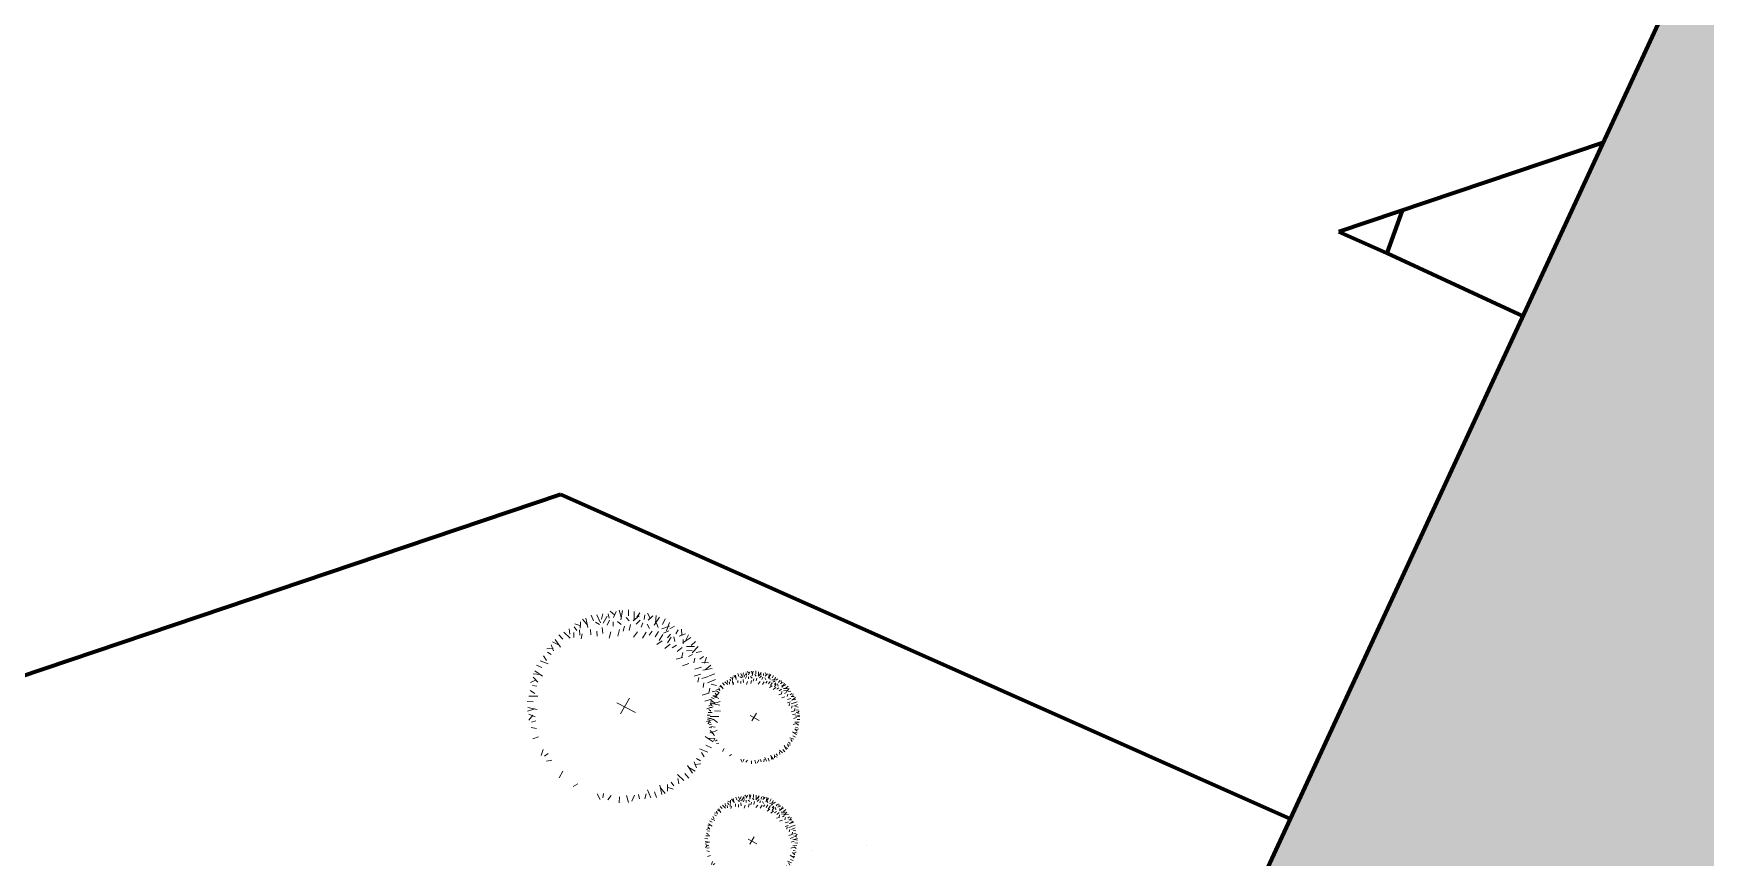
# Model space of a CAD drawing. Header units: millimetres. Extents: x 111 to 1506, y 14 to 566.
# Drawn here: x 224.209 to 228.719, y 168.565 to 170.788 of the extents above; entities that cross this region are included whole.
import ezdxf

# ---------------------------------------------------------------- set-up
doc = ezdxf.new("R2010")
doc.units = ezdxf.units.MM
for name, color, linetype, lineweight in [('ARB-CERCO', 97, 'Continuous', 5), ('ARBOLES', 78, 'Continuous', 5), ('G', 254, 'Continuous', 5)]:
    doc.layers.add(name, color=color, linetype=linetype, lineweight=lineweight)

# ---------------------------------------------------------------- blocks, each defined once
blk = doc.blocks.new('A$C05551F4C')
at = {"color": 0, "linetype": 'ByBlock'}
for p, q in [((-0.1422, 0.2789), (-0.1518, 0.2974)), ((-0.1175, 0.2759), (-0.1328, 0.3015)), ((-0.1148, 0.2892), (-0.113, 0.3077)), ((-0.0892, 0.2954), (-0.0948, 0.3098)), ((-0.0896, 0.3199), (-0.0714, 0.308)), ((-0.0692, 0.3215), (-0.0758, 0.2998)), ((-0.0594, 0.3274), (-0.0488, 0.3042)), ((-0.0497, 0.2957), (-0.0475, 0.328)), ((-0.0255, 0.3123), (-0.0274, 0.3331)), ((-0.0039, 0.3001), (-0.0083, 0.3296)), ((0.0037, 0.3114), (0.0124, 0.3277)), ((0.0297, 0.3073), (0.03, 0.3227)), ((0.0387, 0.3301), (0.051, 0.3121)), ((0.0582, 0.3237), (0.0438, 0.3062)), ((0.0663, 0.2925), (0.0807, 0.3215)), ((0.0694, 0.3255), (0.0704, 0.2999)), ((0.095, 0.2986), (0.1012, 0.3184)), ((0.1103, 0.279), (0.1176, 0.3079)), ((0.1216, 0.2865), (0.136, 0.2983)), ((0.1441, 0.2728), (0.1503, 0.2869)), ((0.1611, 0.2904), (0.1656, 0.269)), ((-0.2158, 0.2234), (-0.2211, 0.2412)), ((-0.1945, 0.239), (-0.2052, 0.2501)), ((-0.2042, 0.2614), (-0.1828, 0.2573)), ((-0.186, 0.2707), (-0.1838, 0.2481)), ((-0.1793, 0.2799), (-0.1605, 0.2625)), ((-0.1581, 0.2543), (-0.1685, 0.285)), ((0.1185, 0.2688), (0.1332, 0.2783)), ((0.1278, 0.2451), (0.1434, 0.2504)), ((0.1363, 0.2555), (0.1509, 0.265)), ((0.1562, 0.2235), (0.1709, 0.233)), ((0.1767, 0.277), (0.1567, 0.2664)), ((0.1722, 0.2451), (0.1966, 0.2664)), ((0.1878, 0.2744), (0.1789, 0.2504)), ((0.2011, 0.2397), (0.2144, 0.2557)), ((0.2015, 0.2158), (0.2012, 0.2313)), ((0.2077, 0.2158), (0.2255, 0.2397)), ((-0.2371, 0.2034), (-0.2531, 0.2168)), ((0.1629, 0.2022), (0.1776, 0.2117)), ((0.1802, 0.1896), (0.1971, 0.2029)), ((0.2119, 0.2072), (0.2393, 0.2068)), ((0.2122, 0.1917), (0.2316, 0.1933)), ((0.2194, 0.1722), (0.2329, 0.1797)), ((0.2211, 0.2184), (0.2388, 0.2238)), ((0.2366, 0.1971), (0.2477, 0.2078)), ((0.2683, 0.1886), (0.2458, 0.1864)), ((0.259, 0.2068), (0.255, 0.1854)), ((0.2775, 0.1819), (0.2601, 0.1631)), ((-0.2839, 0.124), (-0.2956, 0.1383)), ((-0.2877, 0.1635), (-0.2664, 0.1679)), ((-0.2702, 0.1465), (-0.2843, 0.1527)), ((0.1773, 0.1632), (0.1989, 0.1686)), ((0.1982, 0.1408), (0.2209, 0.1482)), ((0.2222, 0.1343), (0.2393, 0.1382)), ((0.2342, 0.1166), (0.2547, 0.1233)), ((0.238, 0.1512), (0.2412, 0.1673)), ((0.252, 0.1607), (0.2827, 0.1711)), ((0.2632, 0.1339), (0.2682, 0.1486)), ((0.27, 0.1223), (0.2956, 0.1124)), ((0.2736, 0.1201), (0.2991, 0.1354)), ((0.2766, 0.1448), (0.295, 0.1544)), ((0.2869, 0.1174), (0.3053, 0.1156)), ((-0.3229, 0.0718), (-0.2973, 0.0728)), ((0.2224, 0.0927), (0.2445, 0.0904)), ((0.2344, 0.0646), (0.2583, 0.0637)), ((0.265, 0.1076), (0.2837, 0.1025)), ((0.265, 0.0868), (0.2804, 0.0892)), ((0.2753, 0.0607), (0.2838, 0.0747)), ((0.2931, 0.0918), (0.3074, 0.0974)), ((0.3191, 0.0718), (0.2974, 0.0784)), ((0.3251, 0.0621), (0.3018, 0.0514)), ((0.3175, 0.0922), (0.3056, 0.074)), ((-0.3088, 0.006), (-0.3251, 0.0148)), ((-0.0275, 0), (0.0346, 0)), ((-0.0009, 0.0293), (0.0013, -0.0426)), ((0.2407, 0.0111), (0.2607, 0.0014)), ((0.2548, 0.0502), (0.2721, 0.048)), ((0.2566, 0.0113), (0.2805, 0.0104)), ((0.26, 0.0294), (0.2815, 0.0287)), ((0.2858, 0.0105), (0.3017, -0.0008)), ((0.2931, 0.0358), (0.3029, 0.0479)), ((0.2934, 0.0523), (0.3257, 0.0501)), ((0.2955, 0.0225), (0.3163, 0.0046)), ((0.2977, 0.0065), (0.3273, 0.0109)), ((0.31, 0.0282), (0.3307, 0.03)), ((0.2423, -0.0195), (0.2645, -0.0285)), ((0.2566, -0.04), (0.2721, -0.0479)), ((0.2633, -0.018), (0.2871, -0.0189)), ((0.2787, -0.0091), (0.294, -0.0121)), ((0.2795, -0.0372), (0.2923, -0.0269)), ((0.3213, -0.0555), (0.3038, -0.0412)), ((0.305, -0.0271), (0.3203, -0.0274)), ((0.309, -0.001), (0.3254, -0.0098)), ((0.3277, -0.0361), (0.3097, -0.0484)), ((-0.3173, -0.0872), (-0.3053, -0.069)), ((-0.2928, -0.0868), (-0.3072, -0.0924)), ((-0.2866, -0.1125), (-0.3051, -0.1106)), ((0.2211, -0.1012), (0.2388, -0.1172)), ((0.2299, -0.0719), (0.2455, -0.0879)), ((0.2455, -0.0852), (0.261, -0.0799)), ((0.2544, -0.0613), (0.2743, -0.0693)), ((0.2588, -0.1039), (0.2721, -0.1119)), ((0.2721, -0.0879), (0.2832, -0.1039)), ((0.2766, -0.1077), (0.3056, -0.1149)), ((0.2854, -0.0799), (0.2987, -0.1039)), ((0.2876, -0.0666), (0.301, -0.0586)), ((0.2901, -0.0637), (0.3191, -0.0781)), ((0.2962, -0.0924), (0.3161, -0.0986)), ((0.3231, -0.0668), (0.2976, -0.0678)), ((-0.2763, -0.1398), (-0.2947, -0.1495)), ((-0.2773, -0.1769), (-0.2599, -0.1581)), ((0.1989, -0.1758), (0.2144, -0.1705)), ((0.21, -0.1545), (0.2277, -0.1705)), ((0.2322, -0.1438), (0.2499, -0.1598)), ((0.2427, -0.1696), (0.264, -0.194)), ((0.2499, -0.1305), (0.2655, -0.1252)), ((0.2747, -0.1741), (0.264, -0.1541)), ((0.288, -0.1585), (0.2667, -0.163)), ((0.2704, -0.1415), (0.2845, -0.1477)), ((0.2842, -0.119), (0.2959, -0.1334)), ((-0.268, -0.1836), (-0.2455, -0.1814)), ((-0.2363, -0.1921), (-0.2474, -0.2028)), ((-0.2208, -0.2135), (-0.2386, -0.2188)), ((-0.2075, -0.2108), (-0.2252, -0.2348)), ((0.1545, -0.2291), (0.1722, -0.2451)), ((0.1678, -0.2104), (0.1855, -0.2264)), ((0.1855, -0.2264), (0.2011, -0.2211)), ((0.1922, -0.1998), (0.2077, -0.1945)), ((0.2134, -0.2051), (0.2374, -0.2229)), ((0.2161, -0.2184), (0.2214, -0.2362)), ((0.2166, -0.1811), (0.2344, -0.1971)), ((0.2374, -0.1985), (0.2534, -0.2118)), ((0.272, -0.1851), (0.248, -0.1763)), ((-0.2008, -0.2348), (-0.2141, -0.2507)), ((-0.172, -0.2401), (-0.1964, -0.2614)), ((-0.1875, -0.2694), (-0.1786, -0.2454)), ((-0.1764, -0.2721), (-0.1564, -0.2614)), ((-0.1609, -0.2854), (-0.1653, -0.2641)), ((-0.1439, -0.2678), (-0.15, -0.2819)), ((-0.1214, -0.2816), (-0.1357, -0.2933)), ((-0.1101, -0.274), (-0.1173, -0.303)), ((0.0968, -0.269), (0.1145, -0.285)), ((0.1151, -0.2843), (0.1132, -0.3027)), ((0.1177, -0.2709), (0.1331, -0.2965)), ((0.1345, -0.2477), (0.1523, -0.2637)), ((0.1424, -0.274), (0.1521, -0.2924)), ((0.1584, -0.2493), (0.1687, -0.2801)), ((0.1795, -0.2749), (0.1608, -0.2575)), ((0.2045, -0.2564), (0.1831, -0.2524)), ((0.1862, -0.2657), (0.184, -0.2431)), ((0.1948, -0.234), (0.2054, -0.2451)), ((-0.0947, -0.2936), (-0.1009, -0.3135)), ((-0.066, -0.2875), (-0.0804, -0.3165)), ((-0.0692, -0.3205), (-0.0702, -0.295)), ((-0.0579, -0.3187), (-0.0435, -0.3012)), ((-0.0385, -0.3251), (-0.0507, -0.3071)), ((-0.0295, -0.3023), (-0.0298, -0.3177)), ((-0.0034, -0.3064), (-0.0122, -0.3228)), ((0.0041, -0.2951), (0.0085, -0.3246)), ((0.0258, -0.3074), (0.0277, -0.3281)), ((0.05, -0.2907), (0.0478, -0.3231)), ((0.0597, -0.3224), (0.049, -0.2992)), ((0.0694, -0.3165), (0.076, -0.2948)), ((0.0898, -0.3149), (0.0716, -0.303)), ((0.0894, -0.2905), (0.095, -0.3048))]:
    blk.add_line(p, q, dxfattribs=at)
blk = doc.blocks.new('E1E')
at = {"layer": 'ARBOLES', "ltscale": 0.2}
for p, q in [((95.7812, 56.9208), (95.7812, 56.9208)), ((95.6238, 56.8379), (95.6238, 56.8379))]:
    blk.add_line(p, q, dxfattribs=at)

msp = doc.modelspace()

# ---------------------------------------------------------------- hatches: boundary and pattern name
at = {"layer": 'G', "lineweight": 100, "ltscale": 1000}
h = msp.add_hatch(dxfattribs=at)
h.set_pattern_fill('AR-HBONE', color=256, scale=0.046, angle=-22.08523, style=0)
h.set_pattern_definition([(22.914772, (797.12783, 1599.99595), (0.097837146, 0.241122153), [0.552, -0.184]), (112.914772, (797.29731, 1600.0676), (0.097837146, 0.241122153), [0.552, -0.184])])
h.paths.add_polyline_path([(239.20693, 193.75981), (241.03168, 192.94077), (223.75942, 155.60806), (221.79096, 156.11646)])

# ---------------------------------------------------------------- linework, layer by layer
at = {"lineweight": 211, "ltscale": 1000}
msp.add_line((232.69441, 179.68346), (221.79096, 156.11646), dxfattribs=at)
at = {"lineweight": 100, "ltscale": 1000}
for p, q in [((228.44236, 170.49298), (227.73017, 170.25268)), ((227.90086, 170.31027), (227.85921, 170.19528)), ((227.85921, 170.19528), (227.73017, 170.25268)), ((227.85921, 170.19528), (228.22609, 170.02554)), ((225.63148, 169.54456), (222.63559, 168.53371)), ((227.59869, 168.66945), (225.63148, 169.54456))]:
    msp.add_line(p, q, dxfattribs=at)
for points in [[(217.41941, 160.12171), (221.79096, 156.11646), (232.69441, 179.68346), (230.76998, 181.65183), (217.41941, 160.12171)], [(234.19023, 178.15348), (223.75942, 155.60806), (221.79096, 156.11646), (232.69441, 179.68346)]]:
    msp.add_lwpolyline(points, dxfattribs=at)

# ---------------------------------------------------------------- block references
at = {"layer": 'ARB-CERCO'}
for p, xscale, yscale, zscale, rotation in [((225.80315, 168.97179), 0.786722348914222, 0.786722348914222, 0.786722348914222, 59.94184765909385), ((226.15226, 168.94279), 0.3774895201833683, 0.3774895201833683, 0.3774895201833683, 59.94184765910946), ((226.14606, 168.60966), 0.3774895201833683, 0.3774895201833683, 0.3774895201833683, 59.94184765910946)]:
    msp.add_blockref('A$C05551F4C', p, dxfattribs=dict(at, xscale=xscale, yscale=yscale, zscale=zscale, rotation=rotation))
at = {"layer": 'ARBOLES', "color": 0, "xscale": 0.8310831642732954, "yscale": 0.8310831642732954, "zscale": 0.8310831642732954, "rotation": 157.9147716791316}
msp.add_blockref('E1E', (317.85599, 182.48966), dxfattribs=at)

doc.saveas('drawing.dxf')
